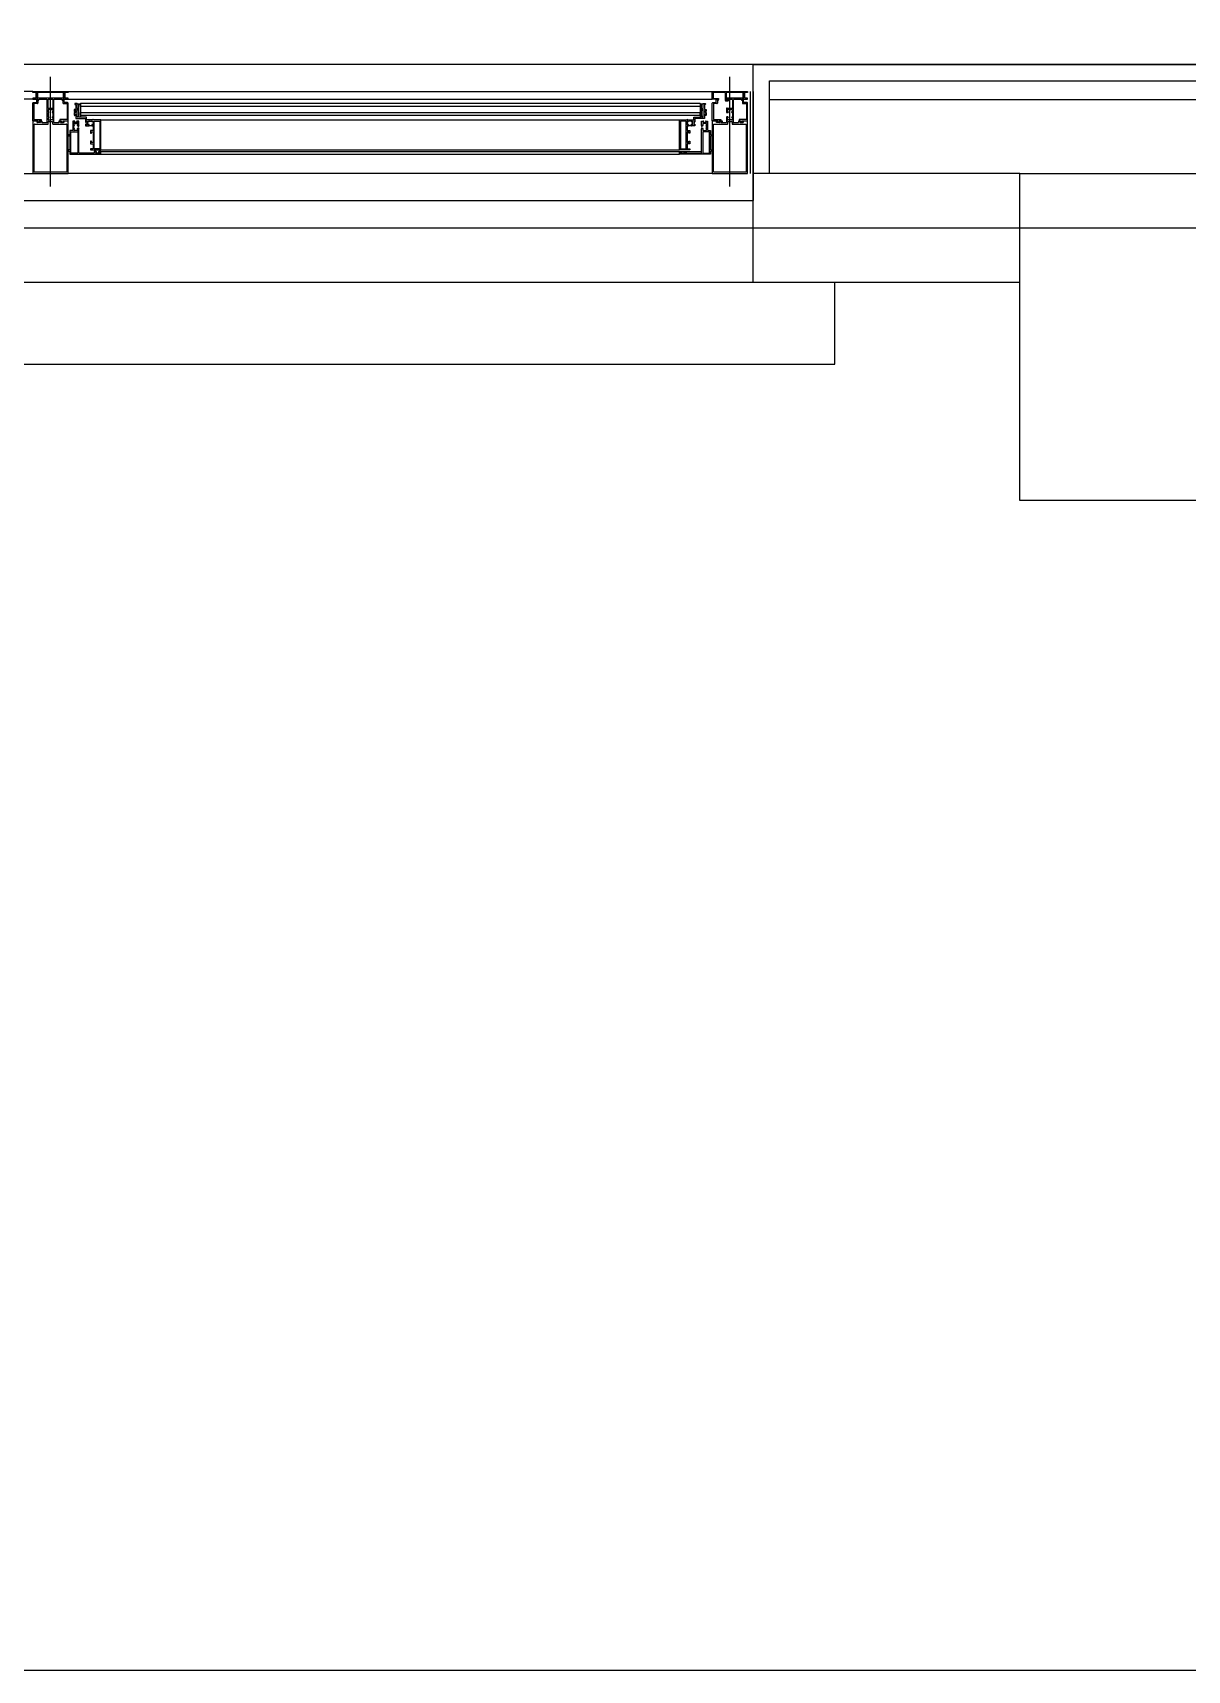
# Model space of a CAD drawing. Header units: millimetres. Extents: x 0 to 356400, y 0 to 68257.
# Drawn here: x 332989.7 to 333074.5, y 7200 to 7320.2 of the extents above; entities that cross this region are included whole.
import ezdxf

# ---------------------------------------------------------------- set-up
doc = ezdxf.new("R2010")
doc.units = ezdxf.units.MM
doc.header["$LTSCALE"] = 75
doc.layers.add('8', color=8, linetype='Continuous')
doc.layers.add('G(그리드2)', color=235, linetype='Continuous', plot=False)

# ---------------------------------------------------------------- blocks, each defined once
blk = doc.blocks.new('G$C7369CDF7')
at = {"layer": '8'}
for p, q in [((1230.3, 85650), (1230.3, 9550)), ((1530.3, 10660), (1530.3, 38660)), ((1230.3, 28260), (1230.3, 29840)), ((1260.3, 28290), (1260.3, 29810)), ((1295.3, 29810), (1295.3, 28290)), ((1430.3, 28750), (1430.3, 29350)), ((2030.3, 29350), (2030.3, 28750)), ((1430.3, 28750), (1430.3, 28260)), ((2030.3, 28750), (1430.3, 28750)), ((1630.3, 28750), (1630.3, 28260)), ((1780.3, 28410), (1630.3, 28410)), ((1780.3, 21690), (1780.3, 28410)), ((1430.3, 28290), (1260.3, 28290)), ((1430.3, 28260), (1230.3, 28260)), ((1230.3, 28260), (1230.3, 21840)), ((1280.3, 28260), (1480.3, 28260)), ((1430.3, 28260), (1280.3, 28260)), ((1430.3, 28255), (1280.3, 28255)), ((1280.3, 28185), (1280.3, 28250)), ((1280.3, 28250), (1281.8, 28250)), ((1281.8, 28250), (1281.8, 28243.5)), ((1294.3, 28250), (1292.3, 28250)), ((1292.3, 28250), (1292.3, 28245.1)), ((1294.3, 28240), (1294.3, 28250)), ((1300.3, 28249), (1300.3, 28242.5)), ((1334, 28250), (1301.3, 28250)), ((1302.3, 28241.5), (1302.3, 28248)), ((1302.3, 28248), (1331.7, 28248)), ((1331.7, 28248), (1331.7, 28234.5)), ((1334, 28240.5), (1334, 28250)), ((1334.3, 28250), (1334.3, 28241.1)), ((1430.3, 28250), (1334.3, 28250)), ((1340.3, 28247.5), (1427.3, 28247.5)), ((1630.3, 28260), (1430.3, 28260)), ((1430.3, 28185), (1430.3, 28250)), ((1480.3, 21840), (1480.3, 28260)), ((1630.3, 28260), (1630.3, 21840)), ((1454.5, 28217.5), (1253.2, 28217.5)), ((1281.8, 28241), (1281.8, 28211.7)), ((1282.3, 28243), (1291.2, 28243)), ((1291.2, 28241.5), (1282.3, 28241.5)), ((1291.8, 28244.6), (1283.5, 28244.6)), ((1283.5, 28243.1), (1291.8, 28243.1)), ((1292.3, 28242.6), (1292.3, 28212)), ((1295, 28240), (1294.3, 28240)), ((1294.3, 28225), (1294.3, 28238.5)), ((1294.3, 28238.5), (1295, 28238.5)), ((1294.3, 28213.4), (1294.3, 28221.5)), ((1300.3, 28242.5), (1294.8, 28242.5)), ((1294.8, 28242.5), (1294.8, 28240.5)), ((1294.8, 28240.5), (1301.3, 28240.5)), ((1294.8, 28222), (1310.8, 28222)), ((1322.5, 28224), (1295.3, 28224)), ((1311.3, 28221.5), (1311.3, 28213.3)), ((1313.3, 28213.8), (1313.3, 28221.2)), ((1314.1, 28222), (1316.8, 28222)), ((1317.3, 28221.5), (1317.3, 28221.3)), ((1318.8, 28221.3), (1318.8, 28221.5)), ((1319.3, 28222), (1326.3, 28222)), ((1322.8, 28223.7), (1322.5, 28224)), ((1323.1, 28224), (1322.8, 28223.7)), ((1336.8, 28224), (1323.1, 28224)), ((1326.8, 28221.5), (1326.8, 28221.3)), ((1328.3, 28221.3), (1328.3, 28221.5)), ((1328.8, 28222), (1331.5, 28222)), ((1331.7, 28234.5), (1334, 28234.5)), ((1332.3, 28221.2), (1332.3, 28213.8)), ((1334, 28234.5), (1334, 28237.5)), ((1334.3, 28237), (1334.3, 28233.5)), ((1334.8, 28233), (1336.8, 28233)), ((1334.8, 28214), (1334.8, 28221)), ((1335.3, 28221.5), (1339.3, 28221.5)), ((1335.4, 28241.1), (1335.4, 28242)), ((1335.4, 28242), (1337, 28242)), ((1335.4, 28241.3), (1335.4, 28240.5)), ((1335.4, 28237.5), (1335.4, 28236.6)), ((1335.4, 28236), (1335.4, 28237)), ((1337, 28236), (1335.4, 28236)), ((1336.4, 28241.8), (1335.9, 28241.8)), ((1335.9, 28236.1), (1336.4, 28236.1)), ((1336.9, 28236.6), (1336.9, 28241.3)), ((1337, 28242), (1337, 28236)), ((1337.3, 28232.5), (1337.3, 28224.5)), ((1339.8, 28222), (1339.8, 28247)), ((1427.8, 28247), (1427.8, 28188)), ((1281.8, 28208.2), (1281.8, 28187)), ((1282.8, 28210.7), (1296.1, 28210.7)), ((1296.6, 28209.2), (1282.8, 28209.2)), ((1292.8, 28187), (1292.8, 28196.5)), ((1292.8, 28196.5), (1295, 28196.5)), ((1293.3, 28211), (1295.8, 28211)), ((1295, 28195), (1294.3, 28195)), ((1294.3, 28195), (1294.3, 28185)), ((1294.6, 28213.2), (1294.6, 28214.7)), ((1294.6, 28214.7), (1296.6, 28214.7)), ((1296.1, 28212.7), (1294.6, 28213.2)), ((1295.8, 28212.5), (1294.6, 28212.9)), ((1294.8, 28192.5), (1294.8, 28194.5)), ((1294.8, 28194.5), (1301.3, 28194.5)), ((1300.3, 28192.5), (1294.8, 28192.5)), ((1295.8, 28211), (1295.8, 28212.5)), ((1296.1, 28210.7), (1296.1, 28212.7)), ((1297.6, 28213.7), (1297.6, 28210.2)), ((1300.3, 28186), (1300.3, 28192.5)), ((1302.3, 28193.5), (1302.3, 28187)), ((1311, 28212.9), (1310.3, 28212.5)), ((1310.3, 28212.5), (1310.3, 28211)), ((1310.3, 28211), (1318.3, 28211)), ((1316.8, 28213), (1314.1, 28213)), ((1317.3, 28213.8), (1317.3, 28213.5)), ((1318.8, 28211.5), (1318.8, 28213.8)), ((1326.8, 28213.8), (1326.8, 28211.5)), ((1327.3, 28211), (1336.8, 28211)), ((1328.3, 28213.5), (1328.3, 28213.8)), ((1331.5, 28213), (1328.8, 28213)), ((1331.7, 28187), (1331.7, 28200.5)), ((1331.7, 28200.5), (1334, 28200.5)), ((1334, 28200.5), (1334, 28197.5)), ((1334, 28194.5), (1334, 28185)), ((1334.3, 28203), (1334.3, 28198.1)), ((1334.3, 28194), (1334.3, 28185)), ((1339.3, 28213.5), (1335.3, 28213.5)), ((1335.4, 28198.1), (1335.4, 28199)), ((1335.4, 28199), (1337, 28199)), ((1335.4, 28197.5), (1335.4, 28198.4)), ((1335.4, 28193.7), (1335.4, 28194.5)), ((1335.4, 28193), (1335.4, 28194)), ((1337, 28193), (1335.4, 28193)), ((1335.8, 28201.5), (1335.8, 28203)), ((1335.9, 28198.9), (1336.4, 28198.9)), ((1336.4, 28193.2), (1335.9, 28193.2)), ((1336.8, 28201), (1336.3, 28201)), ((1336.9, 28198.4), (1336.9, 28193.7)), ((1337, 28199), (1337, 28193)), ((1337.3, 28210.5), (1337.3, 28201.5)), ((1339.8, 28188), (1339.8, 28213)), ((1427.3, 28187.5), (1340.3, 28187.5)), ((1280.3, 27002.5), (1280.3, 28185)), ((1294.3, 28185), (1280.3, 28185)), ((1282.3, 28186.5), (1292.3, 28186.5)), ((1294.3, 27002.5), (1294.3, 28185)), ((1334, 28185), (1301.3, 28185)), ((1302.3, 28187), (1331.7, 28187)), ((1302.3, 28168.6), (1302.3, 28172.5)), ((1311.3, 28168.6), (1302.3, 28168.6)), ((1302.3, 28162.6), (1302.3, 27024.9)), ((1302.3, 28162.6), (1324.3, 28162.6)), ((1302.6, 28172.8), (1303.5, 28172.8)), ((1303.3, 28162.6), (1327.3, 28165.1)), ((1327.3, 28165.1), (1303.3, 28165.1)), ((1303.3, 28165.1), (1303.3, 28162.6)), ((1303.3, 28162.6), (1327.3, 28162.6)), ((1303.8, 28172.5), (1303.8, 28170.6)), ((1303.8, 28170.6), (1313.1, 28170.6)), ((1307.3, 28162.6), (1307.3, 27024.9)), ((1311.3, 28165.1), (1311.3, 28168.6)), ((1314.6, 28165.1), (1311.3, 28165.1)), ((1327.3, 28168.6), (1312.6, 28168.6)), ((1312.6, 28168.6), (1312.6, 28166.4)), ((1312.6, 28166.4), (1314.6, 28166.4)), ((1313.1, 28170.6), (1313.1, 28173.8)), ((1313.1, 28173.8), (1316.1, 28173.8)), ((1314.6, 28166.4), (1314.6, 28165.1)), ((1316.1, 28172.1), (1315.1, 28172.1)), ((1315.1, 28172.1), (1315.1, 28170.6)), ((1315.1, 28170.6), (1316.6, 28170.6)), ((1316.6, 28173.3), (1316.6, 28172.6)), ((1316.6, 28170.6), (1318.8, 28170.6)), ((1324.3, 28162.6), (1318.3, 28162.6)), ((1318.8, 28170.6), (1318.8, 28173.8)), ((1318.8, 28173.8), (1323.3, 28173.8)), ((1319.3, 28162.6), (1319.3, 27024.9)), ((1323.3, 28172.1), (1320.8, 28172.1)), ((1320.8, 28172.1), (1320.8, 28170.6)), ((1320.8, 28170.6), (1329.3, 28170.6)), ((1323.8, 28173.3), (1323.8, 28172.6)), ((1324.3, 28162.6), (1324.3, 27024.9)), ((1325.3, 28165.1), (1325.3, 28166.4)), ((1325.3, 28166.4), (1327.3, 28166.4)), ((1327.3, 28165.1), (1325.3, 28165.1)), ((1327.3, 28166.4), (1327.3, 28168.6)), ((1327.3, 28162.6), (1327.3, 28165.1)), ((1327.3, 28151.2), (1327.3, 28165.1)), ((1329.3, 28170.6), (1329.3, 28153.2)), ((1334.3, 28185), (1430.3, 28185)), ((1334.3, 28173), (1334.3, 28176.5)), ((1334.3, 28176.5), (1345, 28176.5)), ((1334.3, 28165.5), (1334.3, 28169)), ((1342.2, 28165.5), (1334.3, 28165.5)), ((1334.8, 28169.5), (1334.8, 28169.5)), ((1336.8, 28174.5), (1335.3, 28174.5)), ((1335.3, 28174.5), (1335.3, 28173)), ((1335.3, 28169), (1335.3, 28167.5)), ((1335.3, 28167.5), (1336.8, 28167.5)), ((1336.8, 28167.5), (1336.8, 28174.5)), ((1338.8, 28174), (1338.8, 28168)), ((1341.7, 28174.5), (1339.3, 28174.5)), ((1339.3, 28167.5), (1341.7, 28167.5)), ((1341.7, 28174), (1341.7, 28174.5)), ((1341.7, 28167.5), (1341.7, 28168)), ((1347.9, 28174.5), (1342.7, 28174.5)), ((1342.7, 28174.5), (1342.7, 28174)), ((1342.7, 28168), (1342.7, 28166)), ((1345, 28176.5), (1345.3, 28176.2)), ((1345.3, 28176.2), (1345.6, 28176.5)), ((1345.6, 28176.5), (1350.8, 28176.5)), ((1347.9, 28174), (1347.9, 28174.5)), ((1347.9, 28166), (1347.9, 28168)), ((1392.3, 28165.5), (1348.4, 28165.5)), ((1351.3, 28174.5), (1348.9, 28174.5)), ((1348.9, 28174.5), (1348.9, 28174)), ((1348.9, 28168), (1348.9, 28167.5)), ((1348.9, 28167.5), (1351.3, 28167.5)), ((1351.3, 28177), (1351.3, 28182)), ((1351.3, 28182), (1359.3, 28182)), ((1351.8, 28168), (1351.8, 28174)), ((1353.8, 28180), (1353.8, 28167.5)), ((1393.3, 28180), (1353.8, 28180)), ((1353.8, 28167.5), (1393.3, 28167.5)), ((1359.3, 28182), (1359.3, 28184)), ((1361.3, 28184), (1361.3, 28182)), ((1361.3, 28182), (1387.3, 28182)), ((1387.3, 28182), (1387.3, 28184)), ((1389.3, 28184), (1389.3, 28182)), ((1389.3, 28182), (1395.3, 28182)), ((1390.3, 27062.5), (1390.3, 28165.5)), ((1393.3, 28167.5), (1393.3, 28180)), ((1393.3, 28137), (1393.3, 28164.5)), ((1395.3, 28182), (1395.3, 28125)), ((1430.3, 28185), (1430.3, 27002.5)), ((1332.3, 28151.2), (1327.3, 28151.2)), ((1329.3, 28153.2), (1335.8, 28153.2)), ((1331.8, 28140), (1332.3, 28140)), ((1332.3, 28138.5), (1331.8, 28138.5)), ((1332.3, 28144.3), (1332.3, 28151.2)), ((1334.3, 28146.1), (1332.3, 28146.1)), ((1332.6, 28144), (1332.3, 28144.3)), ((1332.3, 28143.7), (1332.6, 28144)), ((1332.3, 28140), (1332.3, 28143.7)), ((1332.3, 27062.5), (1332.3, 28138.5)), ((1332.3, 28125), (1332.3, 28138.5)), ((1334.3, 28148.4), (1334.3, 28148.1)), ((1334.3, 28146.1), (1334.3, 28141.9)), ((1334.3, 28139.9), (1334.3, 28139.6)), ((1385.3, 28137), (1334.3, 28137)), ((1334.3, 28137), (1334.3, 28127)), ((1335.8, 28152.2), (1334.9, 28152.2)), ((1334.9, 28151), (1341.1, 28151)), ((1340.7, 28149), (1334.9, 28149)), ((1334.9, 28139), (1340.7, 28139)), ((1340.2, 28153.2), (1343.3, 28153.2)), ((1341.1, 28152.2), (1340.2, 28152.2)), ((1342.8, 28146.6), (1340.8, 28146.6)), ((1340.8, 28141.4), (1342.8, 28141.4)), ((1341.3, 28148.1), (1341.3, 28148.4)), ((1341.3, 28139.6), (1341.3, 28139.9)), ((1343.3, 28153.2), (1343.3, 28147.1)), ((1343.3, 28140.9), (1343.3, 28139)), ((1343.3, 28139), (1351.8, 28139)), ((1351.8, 28139), (1351.8, 28144)), ((1351.8, 28144), (1356.3, 28144)), ((1356.3, 28142), (1353.8, 28142)), ((1353.8, 28142), (1353.8, 28139)), ((1353.8, 28139), (1373.8, 28139)), ((1356.3, 28144), (1356.3, 28142)), ((1371.3, 28142), (1371.3, 28144)), ((1371.3, 28144), (1375.8, 28144)), ((1373.8, 28142), (1371.3, 28142)), ((1373.8, 28139), (1373.8, 28142)), ((1375.8, 28144), (1375.8, 28139)), ((1375.8, 28139), (1385.3, 28139)), ((1385.3, 28139), (1385.3, 28144)), ((1385.3, 28144), (1387.3, 28144)), ((1385.3, 28127), (1385.3, 28137)), ((1387.3, 28144), (1387.3, 28125)), ((1390.3, 28133.5), (1390.3, 28137)), ((1390.3, 28137), (1393.3, 28137)), ((1390.3, 28125), (1390.3, 28128.5)), ((1393.3, 28135), (1391.8, 28135)), ((1391.8, 28135), (1391.8, 28133.5)), ((1391.8, 28128.5), (1391.8, 28127)), ((1393.3, 28127), (1393.3, 28135)), ((1387.3, 28125), (1332.3, 28125)), ((1334.3, 28127), (1385.3, 28127)), ((1387.3, 27062.5), (1387.3, 28125)), ((1395.3, 28125), (1390.3, 28125)), ((1391.8, 28127), (1393.3, 28127)), ((1395.3, 27062.5), (1395.3, 28125)), ((1332.3, 27049), (1331.8, 27049)), ((1331.8, 27047.5), (1332.3, 27047.5)), ((1387.3, 27062.5), (1332.3, 27062.5)), ((1332.3, 27062.5), (1332.3, 27049)), ((1332.3, 27047.5), (1332.3, 27043.8)), ((1334.3, 27050.5), (1334.3, 27060.5)), ((1334.3, 27060.5), (1385.3, 27060.5)), ((1385.3, 27050.5), (1334.3, 27050.5)), ((1334.3, 27047.6), (1334.3, 27047.9)), ((1334.3, 27041.4), (1334.3, 27045.6)), ((1334.9, 27048.5), (1340.7, 27048.5)), ((1340.8, 27046.1), (1342.8, 27046.1)), ((1341.3, 27047.9), (1341.3, 27047.6)), ((1343.3, 27046.6), (1343.3, 27048.5)), ((1343.3, 27048.5), (1351.8, 27048.5)), ((1351.8, 27048.5), (1351.8, 27043.5)), ((1353.8, 27045.5), (1353.8, 27048.5)), ((1353.8, 27048.5), (1373.8, 27048.5)), ((1356.3, 27045.5), (1353.8, 27045.5)), ((1356.3, 27043.5), (1356.3, 27045.5)), ((1373.8, 27045.5), (1371.3, 27045.5)), ((1371.3, 27045.5), (1371.3, 27043.5)), ((1373.8, 27048.5), (1373.8, 27045.5)), ((1375.8, 27043.5), (1375.8, 27048.5)), ((1375.8, 27048.5), (1385.3, 27048.5)), ((1385.3, 27060.5), (1385.3, 27050.5)), ((1385.3, 27048.5), (1385.3, 27043.5)), ((1387.3, 27043.5), (1387.3, 27062.5)), ((1390.3, 27062.5), (1390.3, 27059)), ((1395.3, 27062.5), (1390.3, 27062.5)), ((1390.3, 27054), (1390.3, 27050.5)), ((1390.3, 27050.5), (1393.3, 27050.5)), ((1391.8, 27059), (1391.8, 27060.5)), ((1391.8, 27060.5), (1393.3, 27060.5)), ((1391.8, 27052.5), (1391.8, 27054)), ((1393.3, 27052.5), (1391.8, 27052.5)), ((1393.3, 27060.5), (1393.3, 27052.5)), ((1393.3, 27050.5), (1393.3, 27023)), ((1395.3, 27005.5), (1395.3, 27062.5)), ((1307.3, 27024.9), (1302.3, 27024.9)), ((1311.3, 27018.9), (1302.3, 27018.9)), ((1302.3, 27018.9), (1302.3, 27015)), ((1303.3, 27024.9), (1327.3, 27024.9)), ((1303.3, 27022.4), (1303.3, 27024.9)), ((1327.3, 27022.4), (1303.3, 27022.4)), ((1303.8, 27015), (1303.8, 27016.9)), ((1303.8, 27016.9), (1313.1, 27016.9)), ((1314.6, 27022.4), (1311.3, 27022.4)), ((1311.3, 27022.4), (1311.3, 27018.9)), ((1312.6, 27018.9), (1312.6, 27021.1)), ((1312.6, 27021.1), (1314.6, 27021.1)), ((1327.3, 27018.9), (1312.6, 27018.9)), ((1313.1, 27016.9), (1313.1, 27013.7)), ((1314.6, 27021.1), (1314.6, 27022.4)), ((1315.1, 27015.4), (1315.1, 27016.9)), ((1315.1, 27016.9), (1316.6, 27016.9)), ((1316.6, 27016.9), (1318.8, 27016.9)), ((1324.3, 27024.9), (1318.3, 27024.9)), ((1318.8, 27016.9), (1318.8, 27013.7)), ((1320.8, 27015.4), (1320.8, 27016.9)), ((1320.8, 27016.9), (1329.3, 27016.9)), ((1327.3, 27022.4), (1325.3, 27022.4)), ((1325.3, 27022.4), (1325.3, 27021.1)), ((1325.3, 27021.1), (1327.3, 27021.1)), ((1332.3, 27036.3), (1327.3, 27036.3)), ((1327.3, 27036.3), (1327.3, 27022.4)), ((1327.3, 27024.9), (1327.3, 27022.4)), ((1327.3, 27021.1), (1327.3, 27018.9)), ((1329.3, 27016.9), (1329.3, 27034.3)), ((1329.3, 27034.3), (1335.8, 27034.3)), ((1332.3, 27043.8), (1332.6, 27043.5)), ((1332.6, 27043.5), (1332.3, 27043.2)), ((1332.3, 27043.2), (1332.3, 27036.3)), ((1334.3, 27039.1), (1334.3, 27039.4)), ((1342.2, 27022), (1334.3, 27022)), ((1334.3, 27022), (1334.3, 27018.5)), ((1334.8, 27018), (1334.8, 27018)), ((1340.7, 27038.5), (1334.9, 27038.5)), ((1334.9, 27036.5), (1341.1, 27036.5)), ((1335.8, 27035.3), (1334.9, 27035.3)), ((1335.3, 27018.5), (1335.3, 27020)), ((1335.3, 27020), (1336.8, 27020)), ((1336.8, 27020), (1336.8, 27013)), ((1338.8, 27013.5), (1338.8, 27019.5)), ((1339.3, 27020), (1341.7, 27020)), ((1341.1, 27035.3), (1340.2, 27035.3)), ((1340.2, 27034.3), (1343.3, 27034.3)), ((1342.8, 27040.9), (1340.8, 27040.9)), ((1341.3, 27039.4), (1341.3, 27039.1)), ((1341.7, 27020), (1341.7, 27019.5)), ((1342.7, 27019.5), (1342.7, 27021.5)), ((1343.3, 27034.3), (1343.3, 27040.4)), ((1347.9, 27021.5), (1347.9, 27019.5)), ((1392.3, 27022), (1348.4, 27022)), ((1348.9, 27019.5), (1348.9, 27020)), ((1348.9, 27020), (1351.3, 27020)), ((1351.8, 27043.5), (1356.3, 27043.5)), ((1351.8, 27019.5), (1351.8, 27013.5)), ((1353.8, 27007.5), (1353.8, 27020)), ((1353.8, 27020), (1393.3, 27020)), ((1371.3, 27043.5), (1375.8, 27043.5)), ((1385.3, 27043.5), (1387.3, 27043.5)), ((1393.3, 27020), (1393.3, 27007.5)), ((1280.3, 26970), (1280.3, 27002.5)), ((1280.3, 27002.5), (1281.8, 27002.5)), ((1281.8, 27002.5), (1281.8, 26996)), ((1281.8, 26993.5), (1281.8, 26946)), ((1282.3, 26995.5), (1291.2, 26995.5)), ((1291.2, 26994), (1282.3, 26994)), ((1291.8, 26997.1), (1283.5, 26997.1)), ((1283.5, 26995.6), (1291.8, 26995.6)), ((1294.3, 27002.5), (1292.3, 27002.5)), ((1292.3, 27002.5), (1292.3, 26997.6)), ((1292.3, 26995.1), (1292.3, 26970)), ((1294.3, 26992.5), (1294.3, 27002.5)), ((1295, 26992.5), (1294.3, 26992.5)), ((1294.3, 26977.5), (1294.3, 26991)), ((1294.3, 26991), (1295, 26991)), ((1300.3, 26995), (1294.8, 26995)), ((1294.8, 26995), (1294.8, 26993)), ((1294.8, 26993), (1301.3, 26993)), ((1300.3, 27001.5), (1300.3, 26995)), ((1334, 27002.5), (1301.3, 27002.5)), ((1302.3, 26994), (1302.3, 27000.5)), ((1302.3, 27000.5), (1331.7, 27000.5)), ((1302.6, 27014.7), (1303.5, 27014.7)), ((1313.1, 27013.7), (1316.1, 27013.7)), ((1316.1, 27015.4), (1315.1, 27015.4)), ((1316.6, 27014.2), (1316.6, 27014.9)), ((1318.8, 27013.7), (1323.3, 27013.7)), ((1323.3, 27015.4), (1320.8, 27015.4)), ((1323.8, 27014.2), (1323.8, 27014.9)), ((1331.7, 27000.5), (1331.7, 26987)), ((1331.7, 26987), (1334, 26987)), ((1334, 26993), (1334, 27002.5)), ((1334, 26987), (1334, 26990)), ((1334.3, 27014.5), (1334.3, 27011)), ((1334.3, 27011), (1345, 27011)), ((1430.3, 27002.5), (1334.3, 27002.5)), ((1334.3, 27002.5), (1334.3, 26993.6)), ((1334.3, 26989.5), (1334.3, 26986)), ((1334.8, 26985.5), (1336.8, 26985.5)), ((1335.3, 27013), (1335.3, 27014.5)), ((1336.8, 27013), (1335.3, 27013)), ((1335.4, 26993.6), (1335.4, 26994.5)), ((1335.4, 26994.5), (1337, 26994.5)), ((1335.4, 26993.8), (1335.4, 26993)), ((1335.4, 26990), (1335.4, 26989.1)), ((1335.4, 26988.5), (1335.4, 26989.5)), ((1337, 26988.5), (1335.4, 26988.5)), ((1336.4, 26994.3), (1335.9, 26994.3)), ((1335.9, 26988.6), (1336.4, 26988.6)), ((1336.9, 26989.1), (1336.9, 26993.8)), ((1337, 26994.5), (1337, 26988.5)), ((1341.7, 27013), (1339.3, 27013)), ((1339.8, 26974.5), (1339.8, 26999.5)), ((1340.3, 27000), (1427.8, 27000)), ((1341.7, 27013.5), (1341.7, 27013)), ((1342.7, 27013), (1342.7, 27013.5)), ((1347.9, 27013), (1342.7, 27013)), ((1345, 27011), (1345.3, 27011.3)), ((1345.3, 27011.3), (1345.6, 27011)), ((1345.6, 27011), (1350.8, 27011)), ((1347.9, 27013.5), (1347.9, 27013)), ((1348.9, 27013), (1348.9, 27013.5)), ((1351.3, 27013), (1348.9, 27013)), ((1351.3, 27010.5), (1351.3, 27005.5)), ((1351.3, 27005.5), (1359.3, 27005.5)), ((1393.3, 27007.5), (1353.8, 27007.5)), ((1359.3, 27005.5), (1359.3, 27003.5)), ((1361.3, 27003.5), (1361.3, 27005.5)), ((1361.3, 27005.5), (1387.3, 27005.5)), ((1387.3, 27005.5), (1387.3, 27003.5)), ((1389.3, 27003.5), (1389.3, 27005.5)), ((1389.3, 27005.5), (1395.3, 27005.5)), ((1427.8, 27000), (1427.8, 26940)), ((1430.3, 26937.5), (1430.3, 27002.5)), ((1454.5, 26970), (1253.2, 26970)), ((1280.3, 26937.5), (1280.3, 26970)), ((1292.3, 26970), (1292.3, 26944.9)), ((1294.3, 26965.5), (1294.3, 26974.5)), ((1294.3, 26974.5), (1311.3, 26974.5)), ((1311.3, 26965.5), (1294.3, 26965.5)), ((1294.3, 26949), (1294.3, 26962.5)), ((1322.5, 26976.5), (1295.3, 26976.5)), ((1295.3, 26963.5), (1322.5, 26963.5)), ((1311.3, 26974.5), (1311.3, 26970)), ((1311.3, 26970), (1311.3, 26965.5)), ((1313.3, 26970), (1313.3, 26973.7)), ((1313.3, 26970), (1313.3, 26966.3)), ((1314.1, 26974.5), (1316.8, 26974.5)), ((1314.1, 26965.5), (1316.8, 26965.5)), ((1317.3, 26974), (1317.3, 26973.8)), ((1317.3, 26966), (1317.3, 26966.3)), ((1318.8, 26973.8), (1318.8, 26974)), ((1318.8, 26966.3), (1318.8, 26966)), ((1319.3, 26974.5), (1326.3, 26974.5)), ((1319.3, 26965.5), (1326.3, 26965.5)), ((1322.8, 26976.2), (1322.5, 26976.5)), ((1322.5, 26963.5), (1322.8, 26963.8)), ((1323.1, 26976.5), (1322.8, 26976.2)), ((1322.8, 26963.8), (1323.1, 26963.5)), ((1336.8, 26976.5), (1323.1, 26976.5)), ((1323.1, 26963.5), (1336.8, 26963.5)), ((1326.8, 26974), (1326.8, 26973.8)), ((1326.8, 26966), (1326.8, 26966.3)), ((1328.3, 26973.8), (1328.3, 26974)), ((1328.3, 26966.3), (1328.3, 26966)), ((1328.8, 26974.5), (1331.5, 26974.5)), ((1328.8, 26965.5), (1331.5, 26965.5)), ((1332.3, 26973.7), (1332.3, 26970)), ((1332.3, 26966.3), (1332.3, 26970)), ((1334.8, 26970), (1334.8, 26973.5)), ((1334.8, 26966.5), (1334.8, 26970)), ((1335.3, 26974), (1339.3, 26974)), ((1339.3, 26966), (1335.3, 26966)), ((1337.3, 26985), (1337.3, 26977)), ((1337.3, 26963), (1337.3, 26955)), ((1339.8, 26940.5), (1339.8, 26965.5)), ((1280.3, 26937.5), (1280.3, 21915)), ((1281.8, 26937.5), (1280.3, 26937.5)), ((1281.8, 26946), (1291.2, 26946)), ((1281.8, 26944), (1281.8, 26937.5)), ((1291.2, 26944.5), (1282.3, 26944.5)), ((1291.8, 26944.4), (1283.5, 26944.4)), ((1283.5, 26942.9), (1291.8, 26942.9)), ((1292.3, 26942.4), (1292.3, 26937.5)), ((1292.3, 26937.5), (1294.3, 26937.5)), ((1295, 26949), (1294.3, 26949)), ((1294.3, 26937.5), (1294.3, 26947.5)), ((1294.3, 26947.5), (1295, 26947.5)), ((1294.3, 26937.5), (1294.3, 21915)), ((1294.8, 26945), (1294.8, 26947)), ((1294.8, 26947), (1301.3, 26947)), ((1300.3, 26945), (1294.8, 26945)), ((1300.3, 26938.5), (1300.3, 26945)), ((1334, 26937.5), (1301.3, 26937.5)), ((1302.3, 26946), (1302.3, 26939.5)), ((1302.3, 26939.5), (1331.7, 26939.5)), ((1331.7, 26939.5), (1331.7, 26953)), ((1331.7, 26953), (1334, 26953)), ((1334, 26953), (1334, 26950)), ((1334, 26947), (1334, 26937.5)), ((1334.3, 26954), (1334.3, 26950.6)), ((1334.3, 26946.5), (1334.3, 26937.5)), ((1334.3, 26937.5), (1430.3, 26937.5)), ((1336.8, 26954.5), (1334.8, 26954.5)), ((1335.4, 26950.6), (1335.4, 26951.5)), ((1335.4, 26951.5), (1337, 26951.5)), ((1335.4, 26950), (1335.4, 26950.9)), ((1335.4, 26946.2), (1335.4, 26947)), ((1335.4, 26945.5), (1335.4, 26946.5)), ((1337, 26945.5), (1335.4, 26945.5)), ((1335.9, 26951.4), (1336.4, 26951.4)), ((1336.4, 26945.7), (1335.9, 26945.7)), ((1336.9, 26950.9), (1336.9, 26946.2)), ((1337, 26951.5), (1337, 26945.5)), ((1427.8, 26940), (1340.3, 26940)), ((1430.3, 21915), (1430.3, 26937.5))]:
    blk.add_line(p, q, dxfattribs=at)
for centre, radius, start, end in [((1301.3, 28249), 1, 90, 180), ((1340.3, 28247), 0.5, 90, 180), ((1427.3, 28247), 0.5, 0, 90), ((1282.3, 28243.5), 0.5, 180, 270), ((1282.3, 28241), 0.5, 90, 180), ((1283.5, 28243.9), 0.75, 90, 270), ((1291.2, 28242.3), 0.75, 270, 90), ((1291.8, 28245.1), 0.5, 270, 0), ((1291.8, 28242.6), 0.5, 0, 90), ((1295.3, 28225), 1, 180, 270), ((1294.8, 28221.5), 0.5, 90, 180), ((1295, 28239.3), 0.75, 270, 90), ((1301.3, 28241.5), 1, 270, 0), ((1310.8, 28221.5), 0.5, 0, 90), ((1314.1, 28221.2), 0.8, 90, 180), ((1316.8, 28221.5), 0.5, 0, 90), ((1318, 28221.3), 0.75, 180, 0), ((1319.3, 28221.5), 0.5, 90, 180), ((1326.3, 28221.5), 0.5, 0, 90), ((1327.5, 28221.3), 0.75, 180, 0), ((1328.8, 28221.5), 0.5, 90, 180), ((1331.5, 28221.2), 0.8, 0, 90), ((1334.7, 28240.8), 0.765, 200.2778, 339.7222), ((1334.7, 28237.2), 0.765, 20.2778, 159.7222), ((1334.8, 28241.1), 0.55, 180, 0), ((1334.8, 28237), 0.55, 0, 180), ((1334.8, 28233.5), 0.5, 180, 270), ((1335.3, 28221), 0.5, 90, 180), ((1335.9, 28241.3), 0.5, 90, 180), ((1335.9, 28236.6), 0.5, 180, 270), ((1336.4, 28241.3), 0.5, 0, 90), ((1336.4, 28236.6), 0.5, 270, 0), ((1336.8, 28232.5), 0.5, 0, 90), ((1336.8, 28224.5), 0.5, 270, 0), ((1339.3, 28222), 0.5, 270, 0), ((1282.8, 28211.7), 1, 180, 270), ((1282.8, 28208.2), 1, 90, 180), ((1293.3, 28212), 1, 180, 270), ((1294.8, 28213.4), 0.5, 180, 251.5651), ((1295, 28195.8), 0.75, 270, 90), ((1296.6, 28213.7), 1, 0, 90), ((1296.6, 28210.2), 1, 270, 0), ((1301.3, 28193.5), 1, 0, 90), ((1310.8, 28213.3), 0.5, 296.5651, 360), ((1314.1, 28213.8), 0.8, 180, 270), ((1316.8, 28213.5), 0.5, 270, 0), ((1318, 28213.8), 0.75, 0, 180), ((1318.3, 28211.5), 0.5, 270, 0), ((1327.5, 28213.8), 0.75, 0, 180), ((1327.3, 28211.5), 0.5, 180, 270), ((1328.8, 28213.5), 0.5, 180, 270), ((1331.5, 28213.8), 0.8, 270, 360), ((1334.7, 28197.8), 0.765, 200.2778, 339.7222), ((1334.7, 28194.2), 0.765, 20.2778, 159.7222), ((1335, 28203), 0.75, 0, 180), ((1334.8, 28198.1), 0.55, 180, 0), ((1334.8, 28194), 0.55, 0, 180), ((1335.3, 28214), 0.5, 180, 270), ((1335.9, 28198.4), 0.5, 90, 180), ((1335.9, 28193.7), 0.5, 180, 270), ((1336.3, 28201.5), 0.5, 180, 270), ((1336.4, 28198.4), 0.5, 0, 90), ((1336.4, 28193.7), 0.5, 270, 0), ((1336.8, 28210.5), 0.5, 360, 90), ((1336.8, 28201.5), 0.5, 270, 0), ((1339.3, 28213), 0.5, 360, 90), ((1340.3, 28188), 0.5, 180, 270), ((1427.3, 28188), 0.5, 270, 0), ((1282.3, 28187), 0.5, 180, 270), ((1292.3, 28187), 0.5, 270, 0), ((1301.3, 28186), 1, 180, 270), ((1302.6, 28172.5), 0.3, 90, 180), ((1294.4, 28165.6), 8.43, 339.237, 20.763), ((1303.5, 28172.5), 0.3, 0, 90), ((1316.1, 28173.3), 0.5, 0, 90), ((1316.1, 28172.6), 0.5, 270, 0), ((1323.3, 28173.3), 0.5, 0, 90), ((1323.3, 28172.6), 0.5, 270, 0), ((1334.8, 28173), 0.5, 180, 0), ((1334.8, 28169), 0.5, 90, 180), ((1334.8, 28169), 0.5, 360, 90), ((1339.3, 28174), 0.5, 90, 180), ((1339.3, 28168), 0.5, 180, 270), ((1342.2, 28174), 0.5, 180, 0), ((1342.2, 28168), 0.5, 0, 180), ((1342.2, 28166), 0.5, 270, 0), ((1345.3, 28160.2), 6.14, 63.4061, 116.5939), ((1348.4, 28174), 0.5, 180, 0), ((1348.4, 28168), 0.5, 0, 180), ((1348.4, 28166), 0.5, 180, 270), ((1350.8, 28177), 0.5, 270, 0), ((1351.3, 28174), 0.5, 0, 90), ((1351.3, 28168), 0.5, 270, 0), ((1360.3, 28184), 1, 90, 180), ((1360.3, 28184), 1, 0, 90), ((1388.3, 28184), 1, 90, 180), ((1388.3, 28184), 1, 0, 90), ((1392.3, 28164.5), 1, 0, 90), ((1331.8, 28139.2), 0.75, 90, 270), ((1334.9, 28151.6), 0.625, 90, 180), ((1334.9, 28151.6), 0.625, 180, 270), ((1334.9, 28148.4), 0.6, 90, 180), ((1334.8, 28148.1), 0.5, 180, 270), ((1334.8, 28146.1), 0.5, 90, 180), ((1334.8, 28141.9), 0.5, 180, 270), ((1334.8, 28139.9), 0.5, 90, 180), ((1334.9, 28139.6), 0.6, 180, 270), ((1334.8, 28147.1), 0.5, 270, 90), ((1334.8, 28140.9), 0.5, 270, 90), ((1335.8, 28152.7), 0.5, 0, 90), ((1335.8, 28152.7), 0.5, 270, 0), ((1340.2, 28152.7), 0.5, 90, 180), ((1340.2, 28152.7), 0.5, 180, 270), ((1340.8, 28147.1), 0.5, 90, 270), ((1340.8, 28140.9), 0.5, 90, 270), ((1340.7, 28148.4), 0.6, 0, 90), ((1340.7, 28139.6), 0.6, 270, 0), ((1340.8, 28148.1), 0.5, 270, 0), ((1340.8, 28139.9), 0.5, 0, 90), ((1341.1, 28151.6), 0.625, 0, 90), ((1341.1, 28151.6), 0.625, 270, 0), ((1352.6, 28144), 9.86, 163.8262, 196.1738), ((1342.8, 28147.1), 0.5, 270, 0), ((1342.8, 28140.9), 0.5, 0, 90), ((1391, 28133.5), 0.75, 180, 0), ((1391, 28128.5), 0.75, 0, 180), ((1331.8, 27048.3), 0.75, 90, 270), ((1334.9, 27047.9), 0.6, 90, 180), ((1334.8, 27047.6), 0.5, 180, 270), ((1334.8, 27045.6), 0.5, 90, 180), ((1334.8, 27046.6), 0.5, 270, 90), ((1340.8, 27046.6), 0.5, 90, 270), ((1340.7, 27047.9), 0.6, 0, 90), ((1340.8, 27047.6), 0.5, 270, 0), ((1352.6, 27043.5), 9.86, 163.8262, 196.1738), ((1342.8, 27046.6), 0.5, 270, 0), ((1391, 27059), 0.75, 180, 0), ((1391, 27054), 0.75, 0, 180), ((1294.4, 27021.9), 8.43, 339.237, 20.763), ((1334.8, 27041.4), 0.5, 180, 270), ((1334.8, 27039.4), 0.5, 90, 180), ((1334.9, 27039.1), 0.6, 180, 270), ((1334.9, 27035.9), 0.625, 90, 180), ((1334.9, 27035.9), 0.625, 180, 270), ((1334.8, 27018.5), 0.5, 180, 270), ((1334.8, 27040.4), 0.5, 270, 90), ((1334.8, 27018.5), 0.5, 270, 0), ((1335.8, 27034.8), 0.5, 0, 90), ((1335.8, 27034.8), 0.5, 270, 0), ((1339.3, 27019.5), 0.5, 90, 180), ((1340.2, 27034.8), 0.5, 90, 180), ((1340.2, 27034.8), 0.5, 180, 270), ((1340.8, 27040.4), 0.5, 90, 270), ((1340.7, 27039.1), 0.6, 270, 360), ((1340.8, 27039.4), 0.5, 0, 90), ((1341.1, 27035.9), 0.625, 0, 90), ((1341.1, 27035.9), 0.625, 270, 0), ((1342.2, 27019.5), 0.5, 180, 0), ((1342.2, 27021.5), 0.5, 0, 90), ((1345.3, 27027.3), 6.14, 243.4061, 296.5939), ((1342.8, 27040.4), 0.5, 0, 90), ((1348.4, 27021.5), 0.5, 90, 180), ((1348.4, 27019.5), 0.5, 180, 0), ((1351.3, 27019.5), 0.5, 0, 90), ((1392.3, 27023), 1, 270, 360), ((1282.3, 26996), 0.5, 180, 270), ((1282.3, 26993.5), 0.5, 90, 180), ((1283.5, 26996.4), 0.75, 90, 270), ((1291.2, 26994.8), 0.75, 270, 90), ((1291.8, 26997.6), 0.5, 270, 0), ((1291.8, 26995.1), 0.5, 0, 90), ((1295, 26991.8), 0.75, 270, 90), ((1301.3, 27001.5), 1, 90, 180), ((1301.3, 26994), 1, 270, 0), ((1302.6, 27015), 0.3, 180, 270), ((1303.5, 27015), 0.3, 270, 360), ((1316.1, 27014.9), 0.5, 0, 90), ((1316.1, 27014.2), 0.5, 270, 0), ((1323.3, 27014.9), 0.5, 0, 90), ((1323.3, 27014.2), 0.5, 270, 0), ((1334.7, 26993.3), 0.765, 200.2778, 339.7222), ((1334.7, 26989.7), 0.765, 20.2778, 159.7222), ((1334.8, 27014.5), 0.5, 0, 180), ((1334.8, 26993.6), 0.55, 180, 0), ((1334.8, 26989.5), 0.55, 0, 180), ((1334.8, 26986), 0.5, 180, 270), ((1335.9, 26993.8), 0.5, 90, 180), ((1335.9, 26989.1), 0.5, 180, 270), ((1336.4, 26993.8), 0.5, 0, 90), ((1336.4, 26989.1), 0.5, 270, 0), ((1336.8, 26985), 0.5, 0, 90), ((1339.3, 27013.5), 0.5, 180, 270), ((1340.3, 26999.5), 0.5, 90, 180), ((1342.2, 27013.5), 0.5, 0, 180), ((1348.4, 27013.5), 0.5, 0, 180), ((1350.8, 27010.5), 0.5, 0, 90), ((1351.3, 27013.5), 0.5, 270, 0), ((1360.3, 27003.5), 1, 180, 270), ((1360.3, 27003.5), 1, 270, 360), ((1388.3, 27003.5), 1, 180, 270), ((1388.3, 27003.5), 1, 270, 360), ((1295.3, 26977.5), 1, 180, 270), ((1295.3, 26962.5), 1, 90, 180), ((1314.1, 26973.7), 0.8, 90, 180), ((1314.1, 26966.3), 0.8, 180, 270), ((1316.8, 26974), 0.5, 0, 90), ((1316.8, 26966), 0.5, 270, 0), ((1318, 26973.8), 0.75, 180, 0), ((1318, 26966.3), 0.75, 0, 180), ((1319.3, 26974), 0.5, 90, 180), ((1319.3, 26966), 0.5, 180, 270), ((1326.3, 26974), 0.5, 0, 90), ((1326.3, 26966), 0.5, 270, 0), ((1327.5, 26973.8), 0.75, 180, 0), ((1327.5, 26966.3), 0.75, 0, 180), ((1328.8, 26974), 0.5, 90, 180), ((1328.8, 26966), 0.5, 180, 270), ((1331.5, 26973.7), 0.8, 0, 90), ((1331.5, 26966.3), 0.8, 270, 360), ((1335.3, 26973.5), 0.5, 90, 180), ((1335.3, 26966.5), 0.5, 180, 270), ((1336.8, 26977), 0.5, 270, 0), ((1336.8, 26963), 0.5, 0, 90), ((1339.3, 26974.5), 0.5, 270, 0), ((1339.3, 26965.5), 0.5, 0, 90), ((1282.3, 26944), 0.5, 90, 180), ((1283.5, 26943.7), 0.75, 90, 270), ((1291.2, 26945.3), 0.75, 270, 90), ((1291.8, 26944.9), 0.5, 270, 0), ((1291.8, 26942.4), 0.5, 0, 90), ((1295, 26948.3), 0.75, 270, 90), ((1301.3, 26938.5), 1, 180, 270), ((1301.3, 26946), 1, 0, 90), ((1334.7, 26950.3), 0.765, 200.2778, 339.7222), ((1334.7, 26946.7), 0.765, 20.2778, 159.7222), ((1334.8, 26954), 0.5, 90, 180), ((1334.8, 26950.6), 0.55, 180, 0), ((1334.8, 26946.5), 0.55, 0, 180), ((1335.9, 26950.9), 0.5, 90, 180), ((1335.9, 26946.2), 0.5, 180, 270), ((1336.4, 26950.9), 0.5, 0, 90), ((1336.4, 26946.2), 0.5, 270, 0), ((1336.8, 26955), 0.5, 270, 0), ((1340.3, 26940.5), 0.5, 180, 270)]:
    blk.add_arc(centre, radius, start, end, dxfattribs=at)

msp = doc.modelspace()

# ---------------------------------------------------------------- linework, layer by layer
at = {"layer": 'G(그리드2)'}
msp.add_lwpolyline([(342475, 56300), (325775, 56300), (325775, 7200), (342475, 7200)], close=True, dxfattribs=at)

# ---------------------------------------------------------------- block references
at = {"xscale": 0.04000000000000001, "yscale": 0.04000000000000001, "zscale": 0.04000000000000001, "rotation": 270}
msp.add_blockref('G$C7369CDF7', (331912.17, 7367.09), dxfattribs=at)

doc.saveas('drawing.dxf')
